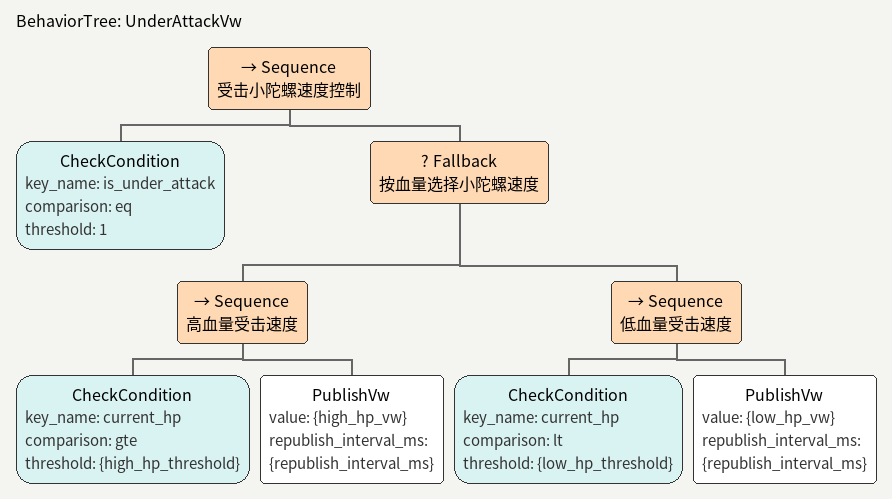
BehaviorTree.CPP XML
<?xml version="1.0" encoding="UTF-8"?>
<root BTCPP_format="4">
  <BehaviorTree ID="UnderAttackVw">
    <Sequence name="受击小陀螺速度控制">
      <CheckCondition key_name="is_under_attack" comparison="eq" threshold="1"/>
      <Fallback name="按血量选择小陀螺速度">
        <Sequence name="高血量受击速度">
          <CheckCondition key_name="current_hp" comparison="gte" threshold="{high_hp_threshold}"/>
          <PublishVw value="{high_hp_vw}" republish_interval_ms="{republish_interval_ms}"/>
        </Sequence>
        <Sequence name="低血量受击速度">
          <CheckCondition key_name="current_hp" comparison="lt" threshold="{low_hp_threshold}"/>
          <PublishVw value="{low_hp_vw}" republish_interval_ms="{republish_interval_ms}"/>
        </Sequence>
      </Fallback>
    </Sequence>
  </BehaviorTree>
</root>
